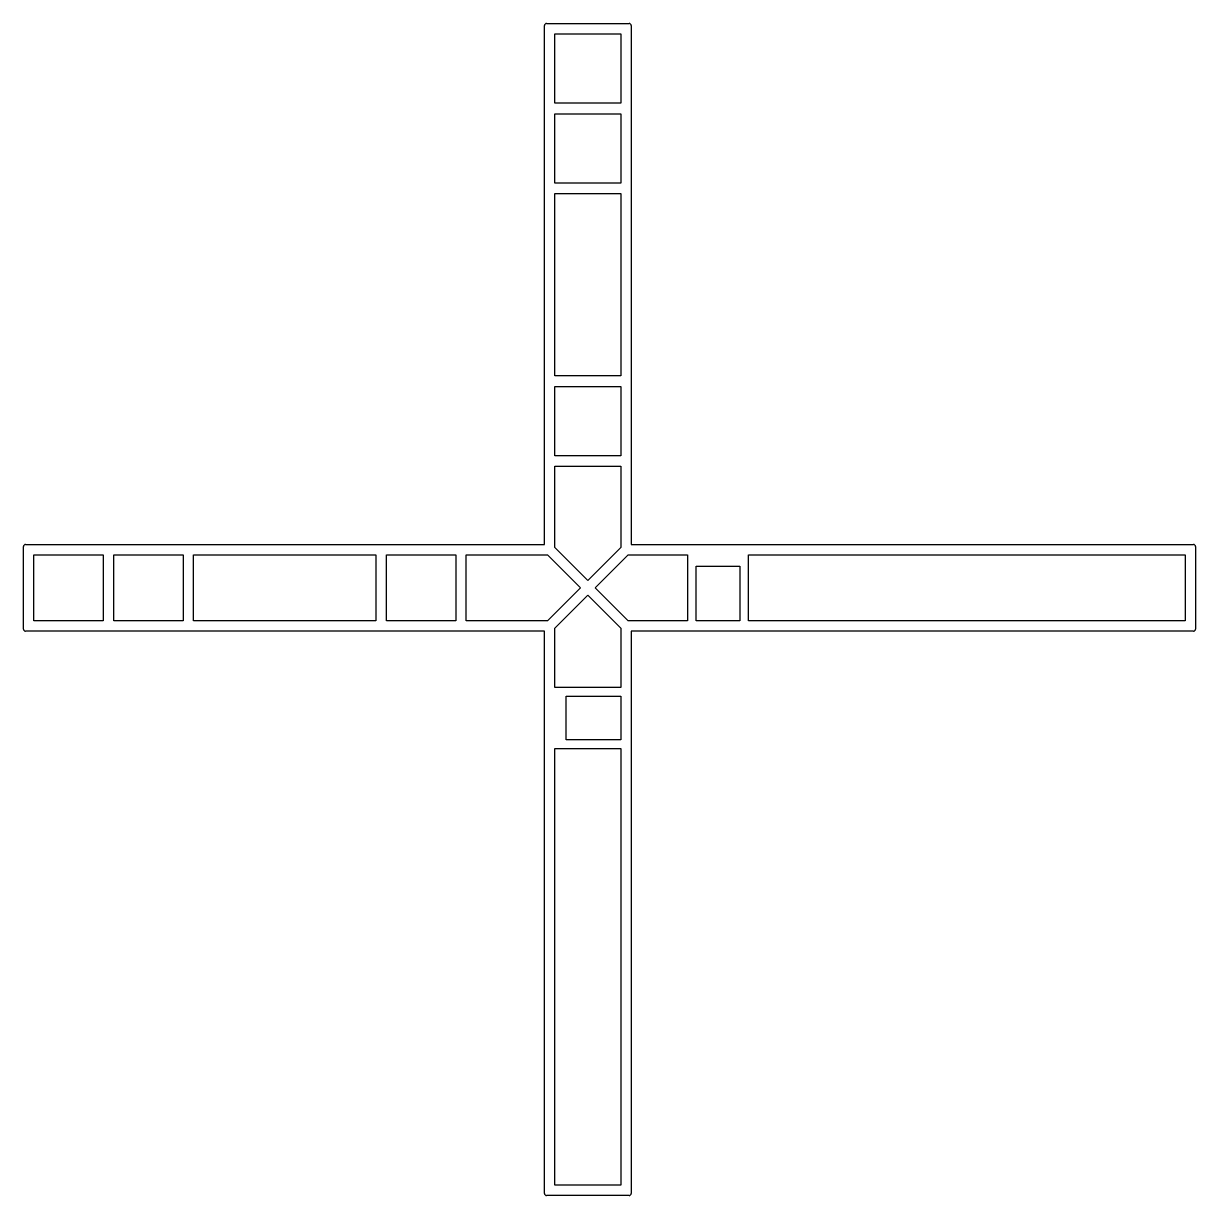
# Model space of a CAD drawing. Extents: x 2009 to 2279, y 1842 to 2112.
import ezdxf

# ---------------------------------------------------------------- set-up
doc = ezdxf.new("R2010")
doc.units = 0
doc.layers.get('0').update_dxf_attribs({"linetype": 'CONTINUOUS'})

msp = doc.modelspace()

# ---------------------------------------------------------------- linework, layer by layer
for p, q in [((2129.38, 2111.8), (2148.38, 2111.8)), ((2128.88, 1991.8), (2128.88, 2111.3)), ((2131.28, 2093.4), (2131.28, 2109.4)), ((2131.28, 2109.4), (2146.48, 2109.4)), ((2146.48, 2109.4), (2146.48, 2093.4)), ((2148.88, 2111.3), (2148.88, 1991.8)), ((2146.48, 2093.4), (2131.28, 2093.4)), ((2131.28, 2075), (2131.28, 2091)), ((2131.28, 2091), (2146.48, 2091)), ((2146.48, 2091), (2146.48, 2075)), ((2146.48, 2075), (2131.28, 2075)), ((2131.28, 2030.6), (2131.28, 2072.6)), ((2131.28, 2072.6), (2146.48, 2072.6)), ((2146.48, 2072.6), (2146.48, 2030.6)), ((2146.48, 2030.6), (2131.28, 2030.6)), ((2131.28, 2012.2), (2131.28, 2028.2)), ((2131.28, 2028.2), (2146.48, 2028.2)), ((2146.48, 2028.2), (2146.48, 2012.2)), ((2146.48, 2012.2), (2131.28, 2012.2)), ((2131.28, 1991.1), (2131.28, 2009.8)), ((2131.28, 2009.8), (2146.48, 2009.8)), ((2146.48, 2009.8), (2146.48, 1991.1)), ((2008.88, 1972.3), (2008.88, 1991.3)), ((2009.38, 1991.8), (2128.88, 1991.8)), ((2138.88, 1983.5), (2131.28, 1991.1)), ((2146.48, 1991.1), (2138.88, 1983.5)), ((2148.88, 1991.8), (2278.38, 1991.8)), ((2278.88, 1991.3), (2278.88, 1972.3)), ((2011.28, 1974.2), (2011.28, 1989.4)), ((2011.28, 1989.4), (2027.28, 1989.4)), ((2027.28, 1989.4), (2027.28, 1974.2)), ((2029.68, 1974.2), (2029.68, 1989.4)), ((2029.68, 1989.4), (2045.68, 1989.4)), ((2045.68, 1989.4), (2045.68, 1974.2)), ((2048.08, 1974.2), (2048.08, 1989.4)), ((2048.08, 1989.4), (2090.08, 1989.4)), ((2090.08, 1989.4), (2090.08, 1974.2)), ((2092.48, 1974.2), (2092.48, 1989.4)), ((2092.48, 1989.4), (2108.48, 1989.4)), ((2108.48, 1989.4), (2108.48, 1974.2)), ((2110.88, 1974.2), (2110.88, 1989.4)), ((2110.88, 1989.4), (2129.58, 1989.4)), ((2129.58, 1989.4), (2137.18, 1981.8)), ((2140.58, 1981.8), (2148.18, 1989.4)), ((2148.18, 1989.4), (2161.88, 1989.4)), ((2161.88, 1989.4), (2161.88, 1974.2)), ((2175.88, 1974.2), (2175.88, 1989.4)), ((2175.88, 1989.4), (2276.48, 1989.4)), ((2276.48, 1989.4), (2276.48, 1974.2)), ((2163.88, 1974.2), (2163.88, 1986.8)), ((2163.88, 1986.8), (2173.88, 1986.8)), ((2173.88, 1986.8), (2173.88, 1974.2)), ((2137.18, 1981.8), (2129.58, 1974.2)), ((2148.18, 1974.2), (2140.58, 1981.8)), ((2131.28, 1972.5), (2138.88, 1980.1)), ((2138.88, 1980.1), (2146.48, 1972.5)), ((2027.28, 1974.2), (2011.28, 1974.2)), ((2045.68, 1974.2), (2029.68, 1974.2)), ((2090.08, 1974.2), (2048.08, 1974.2)), ((2108.48, 1974.2), (2092.48, 1974.2)), ((2129.58, 1974.2), (2110.88, 1974.2)), ((2161.88, 1974.2), (2148.18, 1974.2)), ((2173.88, 1974.2), (2163.88, 1974.2)), ((2276.48, 1974.2), (2175.88, 1974.2)), ((2128.88, 1971.8), (2009.38, 1971.8)), ((2128.88, 1842.3), (2128.88, 1971.8)), ((2131.28, 1958.8), (2131.28, 1972.5)), ((2146.48, 1972.5), (2146.48, 1958.8)), ((2148.88, 1971.8), (2148.88, 1842.3)), ((2278.38, 1971.8), (2148.88, 1971.8)), ((2146.48, 1958.8), (2131.28, 1958.8)), ((2133.88, 1946.8), (2133.88, 1956.8)), ((2133.88, 1956.8), (2146.48, 1956.8)), ((2146.48, 1956.8), (2146.48, 1946.8)), ((2146.48, 1946.8), (2133.88, 1946.8)), ((2131.28, 1844.2), (2131.28, 1944.8)), ((2131.28, 1944.8), (2146.48, 1944.8)), ((2146.48, 1944.8), (2146.48, 1844.2)), ((2146.48, 1844.2), (2131.28, 1844.2)), ((2148.38, 1841.8), (2129.38, 1841.8))]:
    msp.add_line(p, q)
for centre, start, end in [((2129.38, 2111.3), 90, 180), ((2148.38, 2111.3), 0, 90), ((2009.38, 1991.3), 90, 180), ((2278.38, 1991.3), 0, 90), ((2009.38, 1972.3), 180, 270), ((2278.38, 1972.3), 270, 360), ((2129.38, 1842.3), 180, 270), ((2148.38, 1842.3), 270, 360)]:
    msp.add_arc(centre, 0.5, start, end)

doc.saveas('drawing.dxf')
